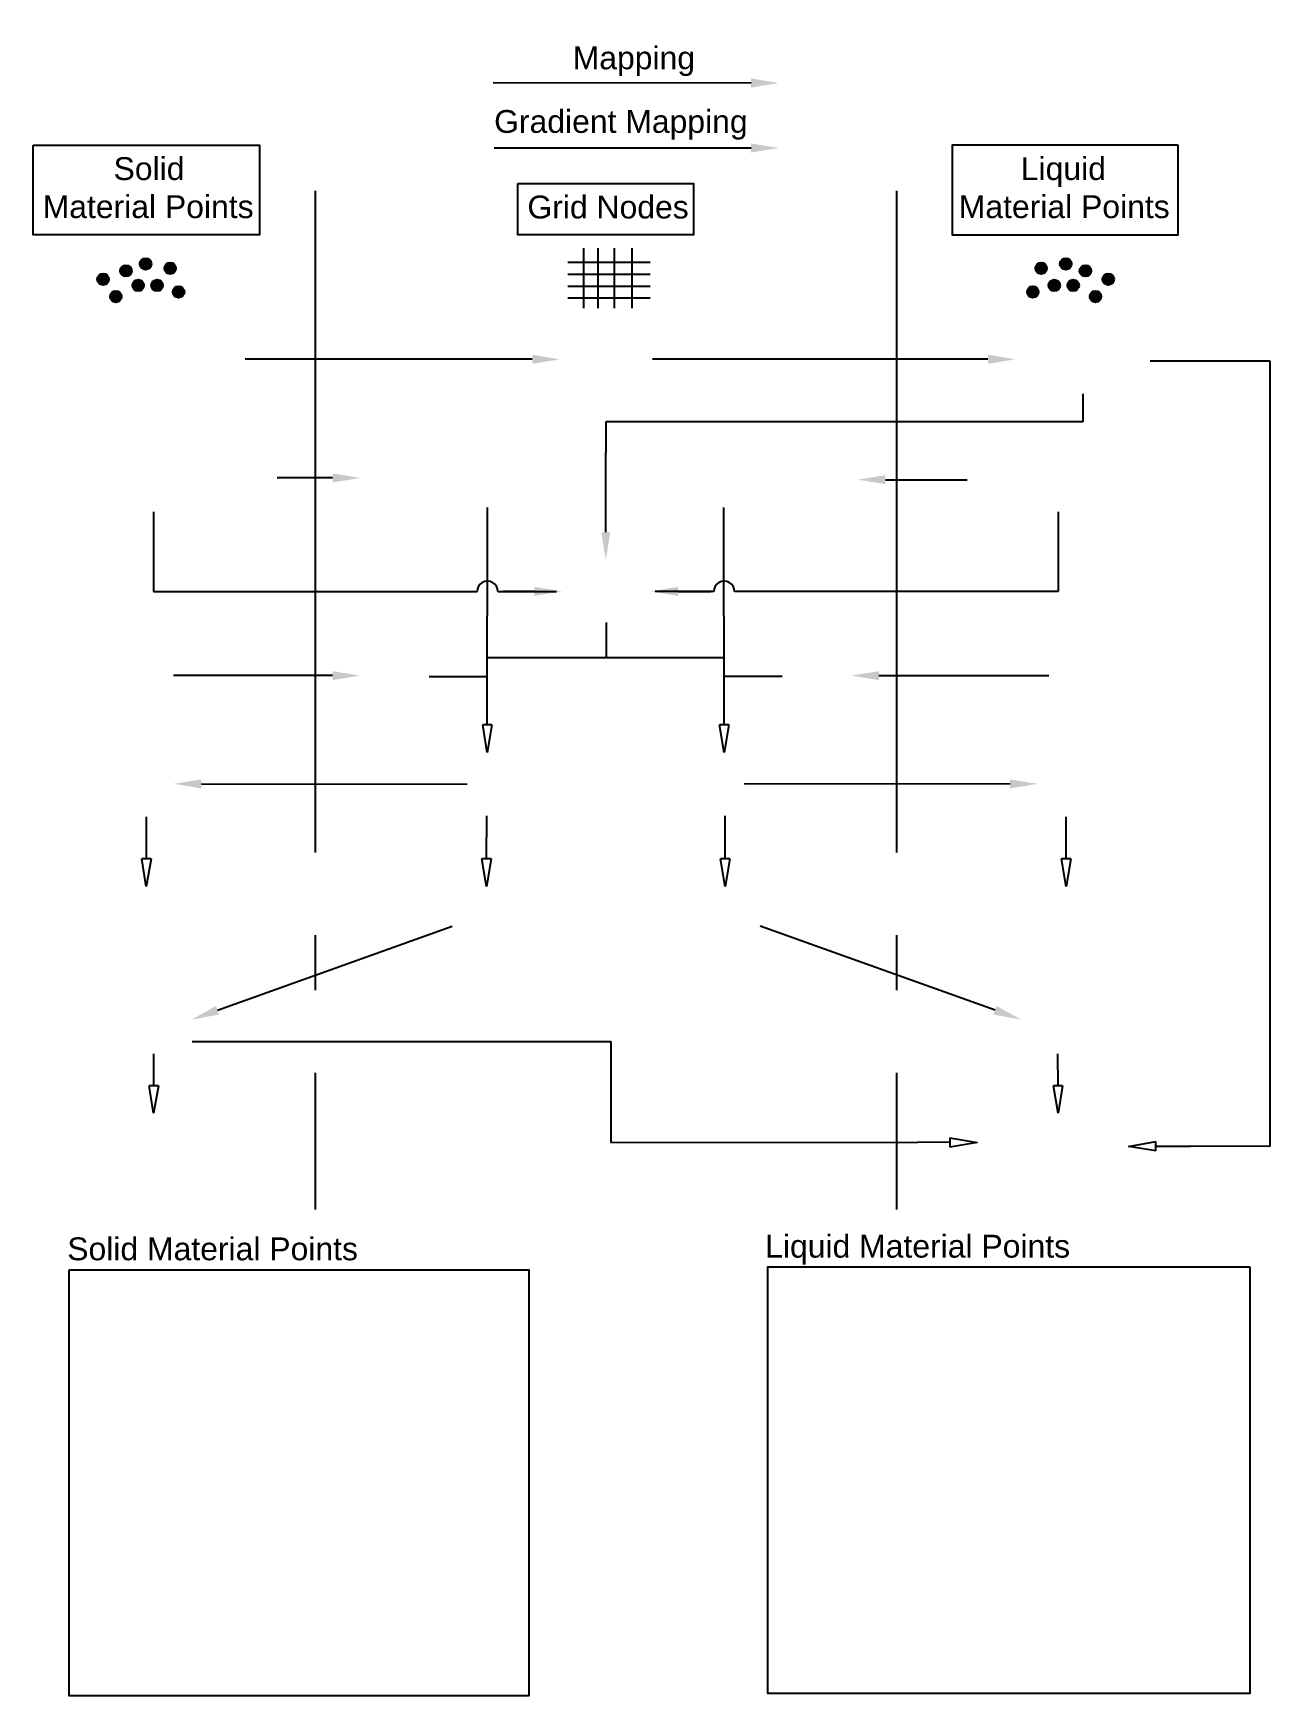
# Model space of a CAD drawing. Header units: inches. Extents: x -128 to 157, y -44 to 110.
# Drawn here: x 7.991 to 10.234, y 13.9 to 16.916 of the extents above; entities that cross this region are included whole.
import ezdxf
from ezdxf import colors
from ezdxf.entities.mleader import LeaderData, LeaderLine
from ezdxf.math import Vec2, Vec3

# ---------------------------------------------------------------- set-up
doc = ezdxf.new("R2010")
doc.units = ezdxf.units.IN
doc.header["$MEASUREMENT"] = 0
doc.linetypes.add('ACAD_ISO03W100', pattern=[30, 12, -18])
doc.linetypes.add('ACAD_ISO04W100', pattern=[30, 24, -3, 0, -3])
doc.styles.get("Standard").update_dxf_attribs({"font": 'arial.ttf'})
pattern_1 = [(45, (-5.53434, 4.96955), (-0.08838835, 0.08838835), [])]

# ---------------------------------------------------------------- blocks, each defined once
blk = doc.blocks.new('_ClosedBlank')
at = {"color": 0, "linetype": 'ByBlock', "lineweight": -2}
for p, q in [((-1, 0.167), (0, 0)), ((-1, 0.167), (-1, -0.167)), ((0, 0), (-1, -0.167))]:
    blk.add_line(p, q, dxfattribs=at)

msp = doc.modelspace()

# ---------------------------------------------------------------- hatches: boundary and pattern name
h = msp.add_hatch()
h.set_pattern_fill('ANSI31', color=1)
h.set_pattern_definition(pattern_1)
h.paths.add_polyline_path([(8.16978, 16.48536, 1), (8.14878, 16.48536, 1)])
h.paths.add_polyline_path([(8.20545, 16.4979, 1), (8.18445, 16.4979, 1)])
h.paths.add_polyline_path([(8.22903, 16.48998, 1), (8.25003, 16.48998, 1)])
h.paths.add_polyline_path([(8.24422, 16.44708, 1), (8.26522, 16.44708, 1)])
h.paths.add_polyline_path([(8.20525, 16.45896, 1), (8.22625, 16.45896, 1)])
h.paths.add_polyline_path([(8.19191, 16.45896, 1), (8.17091, 16.45896, 1)])
h.paths.add_polyline_path([(8.1515, 16.43868, 1), (8.1305, 16.43868, 1)])
h = msp.add_hatch()
h.set_pattern_fill('ANSI31', color=1)
h.set_pattern_definition(pattern_1)
h.paths.add_polyline_path([(8.16978, 16.48536, 1), (8.14878, 16.48536, 1)])
h.paths.add_polyline_path([(8.20545, 16.4979, 1), (8.18445, 16.4979, 1)])
h.paths.add_polyline_path([(8.25003, 16.48998, 1), (8.22903, 16.48998, 1)])
h.paths.add_polyline_path([(8.24422, 16.44708, 1), (8.26522, 16.44708, 1)])
h.paths.add_polyline_path([(8.22625, 16.45896, 1), (8.20525, 16.45896, 1)])
h = msp.add_hatch(color=1)
h.dxf.hatch_style = 1
h.paths.add_polyline_path([(8.18445, 16.4979, 1), (8.20545, 16.4979, 1)])
h = msp.add_hatch(color=1)
h.dxf.hatch_style = 1
h.paths.add_polyline_path([(8.22903, 16.48998, 1), (8.25003, 16.48998, 1)])
h = msp.add_hatch()
h.set_pattern_fill('ANSI31', color=5)
h.set_pattern_definition(pattern_1)
h.paths.add_polyline_path([(9.9103, 16.48536, 1), (9.8893, 16.48536, 1)])
h.paths.add_polyline_path([(9.85364, 16.4979, 1), (9.87463, 16.4979, 1)])
h.paths.add_polyline_path([(9.83005, 16.48998, 1), (9.80905, 16.48998, 1)])
h.paths.add_polyline_path([(9.79386, 16.44708, 1), (9.81486, 16.44708, 1)])
h.paths.add_polyline_path([(9.83283, 16.45896, 1), (9.85383, 16.45896, 1)])
h = msp.add_hatch()
h.set_pattern_fill('ANSI31', color=5)
h.set_pattern_definition(pattern_1)
h.paths.add_polyline_path([(9.9103, 16.48536, 1), (9.8893, 16.48536, 1)])
h.paths.add_polyline_path([(9.87463, 16.4979, 1), (9.85364, 16.4979, 1)])
h.paths.add_polyline_path([(9.83005, 16.48998, 1), (9.80905, 16.48998, 1)])
h.paths.add_polyline_path([(9.79386, 16.44708, 1), (9.81486, 16.44708, 1)])
h.paths.add_polyline_path([(9.83283, 16.45896, 1), (9.85383, 16.45896, 1)])
h.paths.add_polyline_path([(9.88817, 16.45896, 1), (9.86718, 16.45896, 1)])
h.paths.add_polyline_path([(9.92858, 16.43868, 1), (9.90758, 16.43868, 1)])
h = msp.add_hatch(color=5)
h.dxf.hatch_style = 1
h.paths.add_polyline_path([(9.80905, 16.48998, 1), (9.83005, 16.48998, 1)])
h = msp.add_hatch(color=5)
h.dxf.hatch_style = 1
h.paths.add_polyline_path([(9.85364, 16.4979, 1), (9.87463, 16.4979, 1)])
h = msp.add_hatch(color=1)
h.dxf.hatch_style = 1
h.paths.add_polyline_path([(8.10735, 16.47, 1), (8.12835, 16.47, 1)])
h = msp.add_hatch(color=1)
h.dxf.hatch_style = 1
h.paths.add_polyline_path([(8.14878, 16.48536, 1), (8.16978, 16.48536, 1)])
h = msp.add_hatch(color=1)
h.dxf.hatch_style = 1
h.paths.add_polyline_path([(8.17091, 16.45896, 1), (8.19191, 16.45896, 1)])
h = msp.add_hatch(color=1)
h.dxf.hatch_style = 1
h.paths.add_polyline_path([(8.20525, 16.45896, 1), (8.22625, 16.45896, 1)])
h = msp.add_hatch(color=5)
h.dxf.hatch_style = 1
h.paths.add_polyline_path([(9.83283, 16.45896, 1), (9.85383, 16.45896, 1)])
h = msp.add_hatch(color=5)
h.dxf.hatch_style = 1
h.paths.add_polyline_path([(9.86718, 16.45896, 1), (9.88817, 16.45896, 1)])
h = msp.add_hatch(color=5)
h.dxf.hatch_style = 1
h.paths.add_polyline_path([(9.8893, 16.48536, 1), (9.9103, 16.48536, 1)])
h = msp.add_hatch(color=5)
h.dxf.hatch_style = 1
h.paths.add_polyline_path([(9.93074, 16.47, 1), (9.95173, 16.47, 1)])
h = msp.add_hatch(color=1)
h.dxf.hatch_style = 1
h.paths.add_polyline_path([(8.1305, 16.43868, 1), (8.1515, 16.43868, 1)])
h = msp.add_hatch(color=1)
h.dxf.hatch_style = 1
h.paths.add_polyline_path([(8.26522, 16.44708, 1), (8.24422, 16.44708, 1)])
h = msp.add_hatch(color=1)
h.dxf.hatch_style = 1
h.paths.add_polyline_path([(8.24422, 16.44708, 1), (8.26522, 16.44708, 1)])
h = msp.add_hatch(color=5)
h.dxf.hatch_style = 1
h.paths.add_polyline_path([(9.79386, 16.44708, 1), (9.81486, 16.44708, 1)])
h = msp.add_hatch(color=5)
h.dxf.hatch_style = 1
h.paths.add_polyline_path([(9.79386, 16.44708, 1), (9.81486, 16.44708, 1)])
h = msp.add_hatch(color=5)
h.dxf.hatch_style = 1
h.paths.add_polyline_path([(9.90758, 16.43868, 1), (9.92858, 16.43868, 1)])

# ---------------------------------------------------------------- linework, layer by layer
at = {"linetype": 'ACAD_ISO04W100', "ltscale": 0.05}
for p, q in [((8.50246, 16.63032), (8.50246, 14.78258)), ((9.55692, 16.63032), (9.55692, 14.78258))]:
    msp.add_line(p, q, dxfattribs=at)
for p, q in [((8.96079, 16.50125), (9.11024, 16.50125)), ((8.98926, 16.5263), (8.98926, 16.4176)), ((9.01501, 16.5263), (9.01501, 16.4176)), ((9.04517, 16.5263), (9.04517, 16.4176)), ((9.07703, 16.5263), (9.07703, 16.4176)), ((8.96079, 16.47957), (9.11024, 16.47957)), ((8.96079, 16.45722), (9.11024, 16.45722)), ((8.96079, 16.43657), (9.11024, 16.43657)), ((8.7096, 15.74931), (8.81523, 15.74931)), ((9.34978, 15.74931), (9.24415, 15.74931))]:
    msp.add_line(p, q)
at = {"ltscale": 0.1}
for p, q in [((10.01714, 16.32182), (10.23416, 16.32182)), ((10.23416, 16.32182), (10.23416, 14.89708)), ((9.89503, 16.26194), (9.89503, 16.21119)), ((9.02969, 16.21119), (9.02953, 16.15592)), ((9.89503, 16.21119), (9.02969, 16.21119)), ((8.20918, 16.04795), (8.20918, 15.90382)), ((9.8502, 16.04795), (9.8502, 15.90382)), ((8.20918, 15.90382), (8.79633, 15.90382)), ((8.83387, 15.90382), (8.94018, 15.90382)), ((9.22551, 15.90382), (9.11921, 15.90382)), ((9.8502, 15.90382), (9.26305, 15.90382)), ((9.03068, 15.84723), (9.03068, 15.78388)), ((8.81523, 15.78388), (9.24451, 15.78388)), ((8.27918, 15.08712), (9.0391, 15.08712)), ((9.0391, 15.08712), (9.0391, 14.90395)), ((9.0391, 14.90395), (9.59569, 14.90443)), ((10.23416, 14.89708), (10.09005, 14.89756))]:
    msp.add_line(p, q, dxfattribs=at)
for points in [[(7.99112, 16.71348), (8.40126, 16.71348), (8.40126, 16.55082), (7.99112, 16.55082)], [(10.06797, 16.71348), (9.65782, 16.71348), (9.65782, 16.55082), (10.06797, 16.55082)], [(8.87046, 16.64349), (9.18862, 16.64349), (9.18862, 16.55082), (8.87046, 16.55082)], [(8.05617, 14.67323), (8.89011, 14.67323), (8.89011, 13.90038), (8.05617, 13.90038)], [(10.19873, 14.67797), (9.32308, 14.67797), (9.32308, 13.90513), (10.19873, 13.90513)]]:
    msp.add_lwpolyline(points, close=True)
at = {"color": 1}
for centre in [(8.19495, 16.4979), (8.23953, 16.48998), (8.11785, 16.47), (8.15928, 16.48536), (8.18141, 16.45896), (8.21575, 16.45896), (8.141, 16.43868), (8.25472, 16.44708)]:
    msp.add_circle(centre, 0.0105, dxfattribs=at)
at = {"color": 5}
for centre in [(9.81955, 16.48998), (9.86413, 16.4979), (9.84333, 16.45896), (9.87768, 16.45896), (9.8998, 16.48536), (9.94123, 16.47), (9.80436, 16.44708), (9.91808, 16.43868)]:
    msp.add_circle(centre, 0.0105, dxfattribs=at)
at = {"ltscale": 0.1}
for centre in [(8.8151, 15.90383), (9.24428, 15.90383)]:
    msp.add_arc(centre, 0.01877, 359.97028, 180.02972, dxfattribs=at)

# ---------------------------------------------------------------- texts
at = {"attachment_point": 1}
for s, insert, char_height in [('Mapping', (8.96972, 16.89244), 0.041417), ('Gradient Mapping', (8.82716, 16.77704), 0.0414167), ('Grid Nodes', (8.88754, 16.62179), 0.041417)]:
    msp.add_mtext_dynamic_manual_height_columns(s, width=0.8224963, gutter_width=1, heights=[0], dxfattribs=dict(at, insert=insert, char_height=char_height))
at = {"color": 1, "char_height": 0.0414167, "attachment_point": 1}
for s, insert in [('        Solid\\PMaterial Points', (8.0082, 16.69148)), ('Solid Material Points', (8.0528, 14.73185))]:
    msp.add_mtext_dynamic_manual_height_columns(s, width=0.8224963, gutter_width=1, heights=[0], dxfattribs=dict(at, insert=insert))
at = {"color": 5, "char_height": 0.0414167, "attachment_point": 3}
for s, width, insert in [('\\pxql;       Liquid\\PMaterial Points', 0.3808218, (10.05089, 16.69148)), ('\\pxql;Liquid Material Points', 0.8224963, (10.14137, 14.7366))]:
    msp.add_mtext_dynamic_manual_height_columns(s, width=width, gutter_width=1, heights=[0], dxfattribs=dict(at, insert=insert))

# ---------------------------------------------------------------- leaders
ml = msp.add_multileader_mtext('Standard')
ml.set_content('', color=256)
ml.set_leader_properties()
ml.build(insert=Vec2(0, 0))
ml.multileader.update_dxf_attribs({"dogleg_length": 0, "arrow_head_size": 0.05})
ctx = ml.context
ctx.base_point, ctx.char_height, ctx.arrow_head_size, ctx.landing_gap_size, ctx.plane_origin = Vec3(8.64561, 16.82634), 0.18, 0.05, 0.09, Vec3(9.15973, 16.7226)
ctx.text_align_type = 2
notes = []
notes.append((ctx, [(1, (1, 1, 0), (8.82561, 16.82634), (-1, 0), 0, [(0, [(9.34337, 16.82601)], 0, [])])]))
ctx.mtext.insert, ctx.mtext.alignment, ctx.mtext.flow_direction = Vec3(8.73561, 16.91634), 3, 5
at = {"linetype": 'ACAD_ISO03W100', "ltscale": 0.005}
ml = msp.add_multileader_mtext('Standard', dxfattribs=at)
ml.set_content('', color=256)
ml.set_leader_properties(linetype='ACAD_ISO03W100')
ml.build(insert=Vec2(0, 0))
ml.multileader.update_dxf_attribs({"dogleg_length": 0, "arrow_head_size": 0.05})
ctx = ml.context
ctx.base_point, ctx.char_height, ctx.arrow_head_size, ctx.landing_gap_size, ctx.plane_origin = Vec3(8.64725, 16.70787), 0.18, 0.05, 0.09, Vec3(9.15973, 16.60473)
ctx.text_align_type = 2
notes.append((ctx, [(1, (1, 1, 0), (8.82725, 16.70787), (-1, 0), 0, [(0, [(9.34337, 16.70813)], 0, [])])]))
ctx.mtext.insert, ctx.mtext.alignment, ctx.mtext.flow_direction = Vec3(8.73725, 16.79787), 3, 5
ml = msp.add_multileader_mtext('Standard')
ml.set_content('', color=256)
ml.set_leader_properties()
ml.build(insert=Vec2(0, 0))
ml.multileader.update_dxf_attribs({"dogleg_length": 0, "arrow_head_size": 0.05})
ctx = ml.context
ctx.base_point, ctx.char_height, ctx.arrow_head_size, ctx.landing_gap_size, ctx.plane_origin = Vec3(8.1956, 16.32484), 0.18, 0.05, 0.09, Vec3(8.76271, 16.22138)
ctx.text_align_type = 2
notes.append((ctx, [(1, (1, 1, 0), (8.3756, 16.32484), (-1, 0), 0, [(0, [(8.94635, 16.32479)], 0, [])])]))
ctx.mtext.insert, ctx.mtext.alignment, ctx.mtext.flow_direction = Vec3(8.2856, 16.41484), 3, 5
ml = msp.add_multileader_mtext('Standard')
ml.set_content('', color=256)
ml.set_leader_properties()
ml.build(insert=Vec2(0, 0))
ml.multileader.update_dxf_attribs({"dogleg_length": 0, "arrow_head_size": 0.05})
ctx = ml.context
ctx.base_point, ctx.char_height, ctx.arrow_head_size, ctx.landing_gap_size, ctx.plane_origin = Vec3(8.9347, 16.32484), 0.18, 0.05, 0.09, Vec3(9.5893, 16.22138)
ctx.text_align_type = 2
notes.append((ctx, [(1, (1, 1, 0), (9.1147, 16.32484), (-1, 0), 0, [(0, [(9.77293, 16.32479)], 0, [])])]))
ctx.mtext.insert, ctx.mtext.alignment, ctx.mtext.flow_direction = Vec3(9.0247, 16.41484), 3, 5
ml = msp.add_multileader_mtext('Standard')
ml.set_content('', color=256)
ml.set_leader_properties()
ml.build(insert=Vec2(0, 0))
ml.multileader.update_dxf_attribs({"dogleg_length": 0, "arrow_head_size": 0.05})
ctx = ml.context
ctx.base_point, ctx.char_height, ctx.arrow_head_size, ctx.landing_gap_size, ctx.plane_origin, ctx.plane_x_axis, ctx.plane_y_axis = Vec3(9.02953, 16.15592), 0.18, 0.05, 0.09, Vec3(9.13214, 15.71683), Vec3(0.0052066, 0.9999864), Vec3(-0.9999864, 0.0052066)
notes.append((ctx, [(0, (1, 1, 0), (9.02953, 16.15592), (1, 0), 0, [(0, [(9.02969, 15.96104)], 0, [])])]))
ctx.mtext.insert, ctx.mtext.text_direction, ctx.mtext.rotation, ctx.mtext.flow_direction = Vec3(8.94, 16.24639), Vec3(0.0052066, 0.9999864), 1.5655897, 5
ml = msp.add_multileader_mtext('Standard')
ml.set_content('', color=256)
ml.set_leader_properties()
ml.build(insert=Vec2(0, 0))
ml.multileader.update_dxf_attribs({"dogleg_length": 0, "arrow_head_size": 0.05})
ctx = ml.context
ctx.base_point, ctx.char_height, ctx.arrow_head_size, ctx.landing_gap_size, ctx.plane_origin = Vec3(8.25372, 16.10962), 0.18, 0.05, 0.09, Vec3(8.40055, 16.00617)
ctx.text_align_type = 2
notes.append((ctx, [(1, (1, 1, 0), (8.43372, 16.10962), (-1, 0), 0, [(0, [(8.58418, 16.10958)], 0, [])])]))
ctx.mtext.insert, ctx.mtext.alignment, ctx.mtext.flow_direction = Vec3(8.34372, 16.19962), 3, 5
ml = msp.add_multileader_mtext('Standard')
ml.set_content('', color=256)
ml.set_leader_properties()
ml.set_arrow_properties(name='CLOSEDBLANK')
ml.build(insert=Vec2(0, 0))
ml.multileader.update_dxf_attribs({"dogleg_length": 0, "arrow_head_size": 0.05})
ctx = ml.context
ctx.base_point, ctx.char_height, ctx.arrow_head_size, ctx.landing_gap_size, ctx.plane_origin = Vec3(8.81529, 16.05608), 0.18, 0.05, 0.09, Vec3(8.6311, 15.70472)
notes.append((ctx, [(0, (1, 1, 0), (8.81529, 16.05608), (1, 0), 0, [(0, [(8.81474, 15.61157)], 0, [])])]))
ctx.mtext.insert, ctx.mtext.flow_direction = Vec3(8.90529, 16.14608), 5
ml = msp.add_multileader_mtext('Standard')
ml.set_content('', color=256)
ml.set_leader_properties()
ml.set_arrow_properties(name='CLOSEDBLANK')
ml.build(insert=Vec2(0, 0))
ml.multileader.update_dxf_attribs({"dogleg_length": 0, "arrow_head_size": 0.05})
ctx = ml.context
ctx.base_point, ctx.char_height, ctx.arrow_head_size, ctx.landing_gap_size, ctx.plane_origin = Vec3(9.24409, 16.05608), 0.18, 0.05, 0.09, Vec3(9.42828, 15.70472)
notes.append((ctx, [(0, (1, 1, 0), (9.24409, 16.05608), (1, 0), 0, [(0, [(9.24465, 15.61157)], 0, [])])]))
ctx.mtext.insert, ctx.mtext.flow_direction = Vec3(9.33409, 16.14608), 5
ml = msp.add_multileader_mtext('Standard')
ml.set_content('', color=256)
ml.set_leader_properties()
ml.build(insert=Vec2(0, 0))
ml.multileader.update_dxf_attribs({"dogleg_length": 0, "arrow_head_size": 0.05})
ctx = ml.context
ctx.base_point, ctx.char_height, ctx.arrow_head_size, ctx.landing_gap_size, ctx.plane_origin, ctx.plane_x_axis, ctx.plane_y_axis = Vec3(9.86533, 16.10595), 0.18, 0.05, 0.09, Vec3(9.07931, 16.21001), Vec3(-1, 0), Vec3(0, -1)
ctx.text_align_type = 2
notes.append((ctx, [(0, (1, 1, 0), (9.68533, 16.10595), (1, 0), 0, [(0, [(9.48694, 16.1066)], 0, [])])]))
ctx.mtext.insert, ctx.mtext.text_direction, ctx.mtext.rotation, ctx.mtext.alignment, ctx.mtext.flow_direction = Vec3(9.77533, 16.01595), Vec3(-1, 0), 3.1415927, 3, 5
ml = msp.add_multileader_mtext('Standard')
ml.set_content('', color=256)
ml.set_leader_properties()
ml.build(insert=Vec2(0, 0))
ml.multileader.update_dxf_attribs({"dogleg_length": 0, "arrow_head_size": 0.05})
ctx = ml.context
ctx.base_point, ctx.char_height, ctx.arrow_head_size, ctx.landing_gap_size, ctx.plane_origin = Vec3(8.66358, 15.90387), 0.18, 0.05, 0.09, Vec3(8.75654, 15.80041)
ctx.text_align_type = 2
notes.append((ctx, [(1, (1, 1, 0), (8.84358, 15.90387), (-1, 0), 0, [(0, [(8.95029, 15.90382)], 0, [])])]))
ctx.mtext.insert, ctx.mtext.alignment, ctx.mtext.flow_direction = Vec3(8.75358, 15.99387), 3, 5
ml = msp.add_multileader_mtext('Standard')
ml.set_content('', color=256)
ml.set_leader_properties()
ml.build(insert=Vec2(0, 0))
ml.multileader.update_dxf_attribs({"dogleg_length": 0, "arrow_head_size": 0.05})
ctx = ml.context
ctx.base_point, ctx.char_height, ctx.arrow_head_size, ctx.landing_gap_size, ctx.plane_origin = Vec3(9.22114, 15.90387), 0.18, 0.05, 0.09, Vec3(9.30284, 15.80041)
notes.append((ctx, [(0, (1, 1, 0), (9.22114, 15.90387), (1, 0), 0, [(0, [(9.11107, 15.90382)], 0, [])])]))
ctx.mtext.insert, ctx.mtext.flow_direction = Vec3(9.31114, 15.99387), 5
ml = msp.add_multileader_mtext('Standard', dxfattribs=at)
ml.set_content('', color=256)
ml.set_leader_properties(linetype='ACAD_ISO03W100')
ml.build(insert=Vec2(0, 0))
ml.multileader.update_dxf_attribs({"dogleg_length": 0, "arrow_head_size": 0.05})
ctx = ml.context
ctx.base_point, ctx.char_height, ctx.arrow_head_size, ctx.landing_gap_size, ctx.plane_origin = Vec3(8.0655, 15.75105), 0.18, 0.05, 0.09, Vec3(8.40055, 15.64756)
ctx.text_align_type = 2
notes.append((ctx, [(1, (1, 1, 0), (8.2455, 15.75105), (-1, 0), 0, [(0, [(8.58418, 15.75097)], 0, [])])]))
ctx.mtext.insert, ctx.mtext.alignment, ctx.mtext.flow_direction = Vec3(8.1555, 15.84105), 3, 5
ml = msp.add_multileader_mtext('Standard', dxfattribs=at)
ml.set_content('', color=256)
ml.set_leader_properties(linetype='ACAD_ISO03W100')
ml.build(insert=Vec2(0, 0))
ml.multileader.update_dxf_attribs({"dogleg_length": 0, "arrow_head_size": 0.05})
ctx = ml.context
ctx.base_point, ctx.char_height, ctx.arrow_head_size, ctx.landing_gap_size, ctx.plane_origin = Vec3(9.65347, 15.75105), 0.18, 0.05, 0.09, Vec3(9.65884, 15.64756)
notes.append((ctx, [(1, (1, 1, 0), (9.83347, 15.75105), (-1, 0), 0, [(0, [(9.4752, 15.75097)], 0, [])])]))
ctx.mtext.insert, ctx.mtext.flow_direction = Vec3(9.74347, 15.84105), 5
ml = msp.add_multileader_mtext('Standard')
ml.set_content('', color=256)
ml.set_leader_properties()
ml.set_arrow_properties(name='CLOSEDBLANK')
ml.build(insert=Vec2(0, 0))
ml.multileader.update_dxf_attribs({"dogleg_length": 0, "arrow_head_size": 0.05})
ctx = ml.context
ctx.base_point, ctx.char_height, ctx.arrow_head_size, ctx.landing_gap_size, ctx.plane_origin = Vec3(8.19679, 15.49469), 0.18, 0.05, 0.09, Vec3(8.0126, 15.46156)
notes.append((ctx, [(0, (1, 1, 0), (8.19679, 15.49469), (1, 0), 0, [(0, [(8.19624, 15.36841)], 0, [])])]))
ctx.mtext.insert, ctx.mtext.flow_direction = Vec3(8.28679, 15.58469), 5
ml = msp.add_multileader_mtext('Standard')
ml.set_content('', color=256)
ml.set_leader_properties()
ml.build(insert=Vec2(0, 0))
ml.multileader.update_dxf_attribs({"dogleg_length": 0, "arrow_head_size": 0.05})
ctx = ml.context
ctx.base_point, ctx.char_height, ctx.arrow_head_size, ctx.landing_gap_size, ctx.plane_origin, ctx.plane_x_axis, ctx.plane_y_axis = Vec3(8.95841, 15.55401), 0.18, 0.05, 0.09, Vec3(8.06254, 15.65808), Vec3(-1, 0), Vec3(0, -1)
ctx.text_align_type = 2
notes.append((ctx, [(0, (1, 1, 0), (8.77841, 15.55401), (1, 0), 0, [(0, [(8.24617, 15.55467)], 0, [])])]))
ctx.mtext.insert, ctx.mtext.text_direction, ctx.mtext.rotation, ctx.mtext.alignment, ctx.mtext.flow_direction = Vec3(8.86841, 15.46401), Vec3(-1, 0), 3.1415927, 3, 5
ml = msp.add_multileader_mtext('Standard')
ml.set_content('', color=256)
ml.set_leader_properties()
ml.set_arrow_properties(name='CLOSEDBLANK')
ml.build(insert=Vec2(0, 0))
ml.multileader.update_dxf_attribs({"dogleg_length": 0, "arrow_head_size": 0.05})
ctx = ml.context
ctx.base_point, ctx.char_height, ctx.arrow_head_size, ctx.landing_gap_size, ctx.plane_origin = Vec3(8.81374, 15.49682), 0.18, 0.05, 0.09, Vec3(8.62955, 15.46156)
notes.append((ctx, [(0, (1, 1, 0), (8.81374, 15.49682), (1, 0), 0, [(0, [(8.81318, 15.36841)], 0, [])])]))
ctx.mtext.insert, ctx.mtext.flow_direction = Vec3(8.90374, 15.58682), 5
ml = msp.add_multileader_mtext('Standard')
ml.set_content('', color=256)
ml.set_leader_properties()
ml.set_arrow_properties(name='CLOSEDBLANK')
ml.build(insert=Vec2(0, 0))
ml.multileader.update_dxf_attribs({"dogleg_length": 0, "arrow_head_size": 0.05})
ctx = ml.context
ctx.base_point, ctx.char_height, ctx.arrow_head_size, ctx.landing_gap_size, ctx.plane_origin = Vec3(9.246, 15.49682), 0.18, 0.05, 0.09, Vec3(9.43019, 15.46156)
ctx.text_align_type = 2
notes.append((ctx, [(0, (1, 1, 0), (9.246, 15.49682), (1, 0), 0, [(0, [(9.24656, 15.36841)], 0, [])])]))
ctx.mtext.insert, ctx.mtext.alignment, ctx.mtext.flow_direction = Vec3(9.336, 15.58682), 3, 5
ml = msp.add_multileader_mtext('Standard')
ml.set_content('', color=256)
ml.set_leader_properties()
ml.build(insert=Vec2(0, 0))
ml.multileader.update_dxf_attribs({"dogleg_length": 0, "arrow_head_size": 0.05})
ctx = ml.context
ctx.base_point, ctx.char_height, ctx.arrow_head_size, ctx.landing_gap_size, ctx.plane_origin, ctx.plane_x_axis, ctx.plane_y_axis = Vec3(9.46097, 15.55401), 0.18, 0.05, 0.09, Vec3(9.99685, 15.65808), Vec3(-1, 0), Vec3(0, -1)
notes.append((ctx, [(0, (1, 1, 0), (9.28097, 15.55401), (1, 0), 0, [(0, [(9.81321, 15.55467)], 0, [])])]))
ctx.mtext.insert, ctx.mtext.text_direction, ctx.mtext.rotation, ctx.mtext.flow_direction = Vec3(9.37097, 15.46401), Vec3(-1, 0), 3.1415927, 5
ml = msp.add_multileader_mtext('Standard')
ml.set_content('', color=256)
ml.set_leader_properties()
ml.set_arrow_properties(name='CLOSEDBLANK')
ml.build(insert=Vec2(0, 0))
ml.multileader.update_dxf_attribs({"dogleg_length": 0, "arrow_head_size": 0.05})
ctx = ml.context
ctx.base_point, ctx.char_height, ctx.arrow_head_size, ctx.landing_gap_size, ctx.plane_origin = Vec3(9.86456, 15.49469), 0.18, 0.05, 0.09, Vec3(10.04876, 15.46156)
ctx.text_align_type = 2
notes.append((ctx, [(0, (1, 1, 0), (9.86456, 15.49469), (1, 0), 0, [(0, [(9.86512, 15.36841)], 0, [])])]))
ctx.mtext.insert, ctx.mtext.alignment, ctx.mtext.flow_direction = Vec3(9.95456, 15.58469), 3, 5
ml = msp.add_multileader_mtext('Standard', dxfattribs=at)
ml.set_content('', color=256)
ml.set_leader_properties()
ml.build(insert=Vec2(0, 0))
ml.multileader.update_dxf_attribs({"dogleg_length": 0, "arrow_head_size": 0.05})
ctx = ml.context
ctx.base_point, ctx.char_height, ctx.arrow_head_size, ctx.landing_gap_size, ctx.plane_origin = Vec3(8.75134, 15.29623), 0.18, 0.05, 0.09, Vec3(8.0947, 15.01026)
notes.append((ctx, [(0, (1, 1, 0), (8.75134, 15.29623), (1, 0), 0, [(0, [(8.27834, 15.12703)], 0, [])])]))
ctx.mtext.insert, ctx.mtext.flow_direction = Vec3(8.84134, 15.38623), 5
ml = msp.add_multileader_mtext('Standard', dxfattribs=at)
ml.set_content('', color=256)
ml.set_leader_properties()
ml.build(insert=Vec2(0, 0))
ml.multileader.update_dxf_attribs({"dogleg_length": 0, "arrow_head_size": 0.05})
ctx = ml.context
ctx.base_point, ctx.char_height, ctx.arrow_head_size, ctx.landing_gap_size, ctx.plane_origin = Vec3(9.31001, 15.29623), 0.18, 0.05, 0.09, Vec3(9.96665, 15.01026)
ctx.text_align_type = 2
notes.append((ctx, [(0, (1, 1, 0), (9.31001, 15.29623), (1, 0), 0, [(0, [(9.78302, 15.12703)], 0, [])])]))
ctx.mtext.insert, ctx.mtext.alignment, ctx.mtext.flow_direction = Vec3(9.40001, 15.38623), 3, 5
ml = msp.add_multileader_mtext('Standard')
ml.set_content('', color=256)
ml.set_leader_properties()
ml.set_arrow_properties(name='CLOSEDBLANK')
ml.build(insert=Vec2(0, 0))
ml.multileader.update_dxf_attribs({"dogleg_length": 0, "arrow_head_size": 0.05})
ctx = ml.context
ctx.base_point, ctx.char_height, ctx.arrow_head_size, ctx.landing_gap_size, ctx.plane_origin = Vec3(8.21007, 15.06503), 0.18, 0.05, 0.09, Vec3(8.0257, 14.85355)
notes.append((ctx, [(0, (1, 1, 0), (8.21007, 15.06503), (1, 0), 0, [(0, [(8.20934, 14.95695)], 0, [])])]))
ctx.mtext.insert, ctx.mtext.flow_direction = Vec3(8.30007, 15.15503), 5
ml = msp.add_multileader_mtext('Standard')
ml.set_content('', color=256)
ml.set_leader_properties()
ml.set_arrow_properties(name='CLOSEDBLANK')
ml.build(insert=Vec2(0, 0))
ml.multileader.update_dxf_attribs({"dogleg_length": 0, "arrow_head_size": 0.05})
ctx = ml.context
ctx.base_point, ctx.char_height, ctx.arrow_head_size, ctx.landing_gap_size, ctx.plane_origin = Vec3(9.84968, 15.06503), 0.18, 0.05, 0.09, Vec3(10.03404, 14.85355)
ctx.text_align_type = 2
notes.append((ctx, [(0, (1, 1, 0), (9.84968, 15.06503), (1, 0), 0, [(0, [(9.8504, 14.95695)], 0, [])])]))
ctx.mtext.insert, ctx.mtext.alignment, ctx.mtext.flow_direction = Vec3(9.93968, 15.15503), 3, 5
ml = msp.add_multileader_mtext('Standard')
ml.set_content('', color=256)
ml.set_leader_properties()
ml.set_arrow_properties(name='CLOSEDBLANK')
ml.build(insert=Vec2(0, 0))
ml.multileader.update_dxf_attribs({"dogleg_length": 0, "arrow_head_size": 0.05})
ctx = ml.context
ctx.base_point, ctx.char_height, ctx.arrow_head_size, ctx.landing_gap_size, ctx.plane_origin, ctx.plane_x_axis, ctx.plane_y_axis = Vec3(9.59569, 14.90443), 0.18, 0.05, 0.09, Vec3(9.80923, 15.08641), Vec3(0.0112061, 0.9999372), Vec3(-0.9999372, 0.0112061)
ctx.text_align_type = 2
notes.append((ctx, [(0, (1, 1, 0), (9.59569, 14.90443), (1, 0), 0, [(0, [(9.70377, 14.90395)], 0, [])])]))
ctx.mtext.insert, ctx.mtext.text_direction, ctx.mtext.rotation, ctx.mtext.alignment, ctx.mtext.flow_direction = Vec3(9.50671, 14.99543), Vec3(0.0112061, 0.9999372), 1.55959, 3, 5
ml = msp.add_multileader_mtext('Standard')
ml.set_content('', color=256)
ml.set_leader_properties()
ml.set_arrow_properties(name='CLOSEDBLANK')
ml.build(insert=Vec2(0, 0))
ml.multileader.update_dxf_attribs({"dogleg_length": 0, "arrow_head_size": 0.05})
ctx = ml.context
ctx.base_point, ctx.char_height, ctx.arrow_head_size, ctx.landing_gap_size, ctx.plane_origin, ctx.plane_x_axis, ctx.plane_y_axis = Vec3(10.09005, 14.89756), 0.18, 0.05, 0.09, Vec3(9.88423, 15.07955), Vec3(-0.0112061, 0.9999372), Vec3(-0.9999372, -0.0112061)
notes.append((ctx, [(1, (1, 1, 0), (10.09005, 14.89756), (-0.0112061, 0.9999372), 0, [(0, [(9.9777, 14.89708)], 0, [])])]))
ctx.mtext.insert, ctx.mtext.text_direction, ctx.mtext.rotation, ctx.mtext.flow_direction = Vec3(10.17904, 14.98857), Vec3(0.0112061, -0.9999372), 4.7235953, 5
for ctx, leaders in notes:
    for number, flags, end, landing, length, lines in leaders:
        leader = LeaderData()
        leader.index, (leader.has_last_leader_line, leader.has_dogleg_vector, leader.attachment_direction) = number, flags
        leader.last_leader_point, leader.dogleg_vector, leader.dogleg_length = Vec3(end), Vec3(landing), length
        for number, points, colour, breaks in lines:
            line = LeaderLine()
            line.index, line.vertices, line.color, line.breaks = number, Vec3.list(points), colors.encode_raw_color(colour), breaks
            leader.lines.append(line)
        ctx.leaders.append(leader)

doc.saveas('drawing.dxf')
